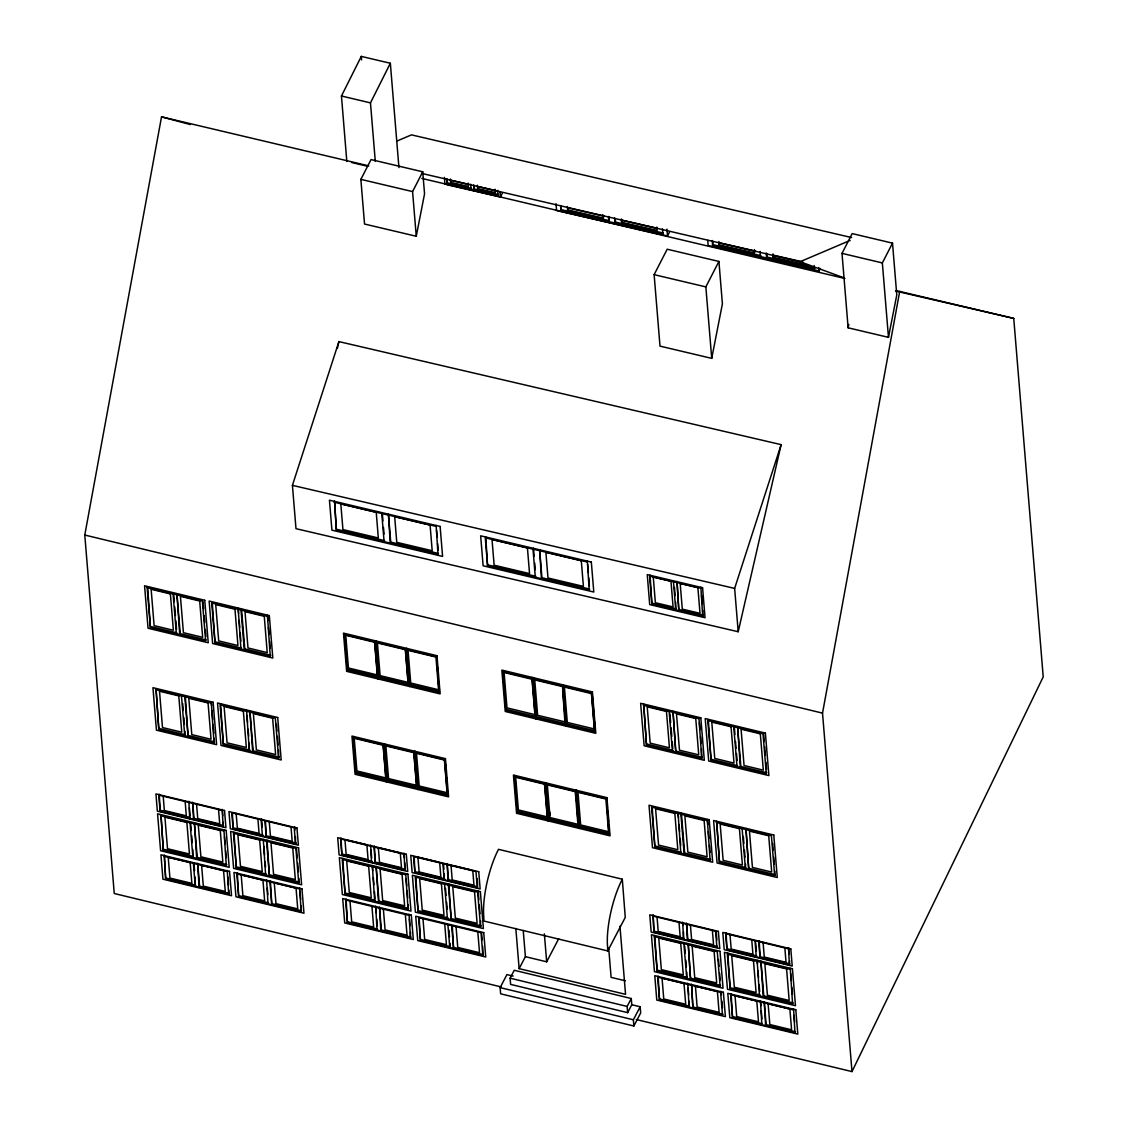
<?xml version="1.0" encoding="UTF-8"?>
<svg xmlns="http://www.w3.org/2000/svg" width="1128" height="1128" viewBox="0 0 1128 1128"><rect width="100%" height="100%" fill="white"/><g stroke="black" fill="none" stroke-linecap="round" stroke-linejoin="round"><path stroke-width="1.5" d="M636.319 1019.543L851.992 1071.6L822.524 713.122L899.693 291.447M501.1 986.901L114.252 893.517L84.783 535.039L161.53 116.847L368.771 165.872M416.26 236.26L424.551 193.861L422.746 171.808L371.027 159.584L360.861 179.366L364.541 224.035L416.26 236.26L412.58 191.591L422.746 171.808M711.726 358.366L722.399 303.827L718.917 261.442L667.198 249.217L654.127 274.654L660.007 346.127L711.726 358.366L705.846 286.893L718.917 261.442M848.129 327.811L842.01 253.377L852.176 233.595L892.516 243.14L896.774 294.958L888.469 337.357L848.129 327.811L848.806 324.427M337.328 348.467L338.908 341.601L781.126 444.644L738.205 631.736L295.987 528.679L292.42 485.35L338.908 341.601M738.205 631.736L734.638 588.407L781.126 444.644M851.992 1071.6L1043.217 676.885L1013.748 318.406L896.266 290.629M417.952 789.473L419.221 786.921L417.952 789.473L414.822 751.262M346.818 161.389L341.446 96.007L361.298 56.4L390.344 63.253L398.931 167.607M375.286 161.36L370.477 102.874L390.344 63.253M888.469 337.357L882.35 262.923L892.516 243.14M336.384 530.315L334.565 501.241L336.384 530.315L437.96 554.412L438.439 553.453L390.739 542.131L388.554 515.665M388.427 514.015L390.246 543.09L390.739 542.131M437.96 554.412L436.141 525.324M587.35 560.954L589.168 590.029L487.592 565.946L485.773 536.857M541.948 577.762L541.454 578.72L539.635 549.632L541.948 577.762L589.662 589.084M702.772 610.333L702.688 616.255L651.899 604.199L650.081 575.125M677.011 581.512L678.83 610.586L677.152 583.176M675.7 602.296L675.757 609.867L673.444 581.738M702.688 616.255L700.869 587.18M147.148 587.66L147.641 586.715L150.419 627.52L205.663 640.859L202.377 600.998L147.148 587.66L150.419 627.52M180.212 633.64L179.704 634.585L176.927 593.779L180.212 633.64L206.156 639.9M158.808 729.449L156.031 688.644L158.808 729.449L214.038 742.788L214.249 738.375M241.505 609.064L244.79 648.924L270.734 655.185L270.241 656.144L214.997 642.805L212.36 603.734M184.964 731.296L184.752 735.71L181.467 695.863M185.316 695.722L188.094 736.528L184.809 696.667M214.038 742.788L211.26 701.983L211.542 705.451M244.79 648.924L244.297 649.869L241.011 610.022M223.316 822.312L223.09 826.5L160.12 811.3L159.288 794.183M163.32 850.3L160.98 814.698L163.32 850.3L226.291 865.486L226.784 864.541L197.217 857.407L194.368 822.749L196.709 858.352L197.217 857.407M270.241 656.144L267.449 615.338L267.886 620.527M188.869 801.317L189.701 818.449L190.195 817.49L160.613 810.355M165.689 879.107L164.307 855.278L165.689 879.107L228.66 894.307L228.885 890.091M278.546 750.19L278.616 758.072L223.386 744.734L220.609 703.928M246.553 710.189L249.33 751.008L249.26 743.112M194.002 818.406L193.508 819.365L192.677 802.234L194.002 818.406L223.584 825.555M192.832 849.553L192.902 857.435L190.054 822.777M223.09 826.5L222.258 809.382L222.78 815.84M253.166 750.853L252.672 751.812L249.894 711.007L253.166 750.853L279.109 757.114M226.291 865.486L223.936 829.884M195.102 877.119L195.271 886.241L193.396 863.371M199.585 886.213L199.078 887.158L197.696 863.343L199.585 886.213L229.153 893.348M295.508 836.567L295.536 843.998L233.129 828.925L232.424 813.415M228.66 894.307L227.278 870.478M298.962 878.571L298.737 882.984L236.33 867.911L233.975 832.309M408.336 677.308L408.406 685.091L347.353 670.356L345.055 635.247M263.289 839.387L265.644 874.99M265.517 821.41L266.222 836.92L264.897 820.747M301.204 905.939L301.106 911.791L238.699 896.732L237.317 872.903M374.75 641.818L375.243 640.873M375.807 642.072L376.315 641.127L378.768 677.942M266.631 879.981L268.013 903.81L268.52 902.851L239.192 895.773M267.068 840.304L269.423 875.906L266.575 841.248M377.697 677.688L377.922 673.317M270.41 880.897L271.792 904.712L269.916 881.842M384.916 745.805L387.722 779.956L417.36 787.104L416.866 788.063L355.828 773.329L353.374 736.514M301.106 911.791L299.724 887.976M409.887 684.386L409.394 685.331L439.032 692.493L439.539 691.534L409.887 684.386L406.94 648.515M383.21 744.79L383.717 743.831L384.14 748.964M384.281 745.044L384.775 744.099M404.825 862.864L404.867 870.28L341.897 855.08L341.065 837.949M387.228 780.9L387.722 779.956M408.28 904.853L408.068 909.267L345.097 894.067L342.757 858.464M370.647 845.098L371.479 862.215M374.454 846.014L375.286 863.146L373.96 846.959M410.536 932.221L410.437 938.073L347.466 922.887L346.084 899.058M447.506 795.451L444.559 759.595L414.907 752.432L415.414 751.488L417.853 788.303L447.506 795.451L447.717 791.08M404.867 870.28L404.036 853.149L404.43 857.999M378.994 901.173L378.486 902.132L376.132 866.53L378.994 901.173L408.562 908.322M408.068 909.267L405.713 873.664M381.363 929.994L380.855 930.938L379.473 907.124L381.363 929.994L410.93 937.128M447.294 865.176L448.493 879.741L477.807 886.82L477.313 887.764L414.907 872.705L414.202 857.195M565.142 718.649L565.072 724.655L505.95 710.386L503.384 672.288M410.437 938.073L409.055 914.258M480.584 920.603L480.514 926.765L418.107 911.692L415.894 877.824M447.167 863.569L447.999 880.686L448.493 879.741M444.319 873.974L444.221 879.784L442.881 863.611M535.335 717.478L535.828 716.534L506.444 709.441M536.364 717.732L533.657 677.942M482.714 946.448L482.883 955.571L420.476 940.498L419.221 918.319M514.354 776.445L514.847 775.486L517.301 812.301L578.34 827.035L578.833 826.091L549.195 818.928L546.248 783.072L545.755 784.016L514.354 776.445L517.301 812.301M448.845 884.084L451.2 919.687L448.352 885.029M450.016 943.36L449.79 947.576L447.915 924.706M566.524 723.936L566.03 724.895L594.738 731.818L595.231 730.874L566.524 723.936L563.337 685.105L562.83 686.064L591.537 692.987L594.738 731.818M452.328 926.299L453.569 948.493L451.694 925.623M548.701 819.887L549.195 818.928M576.873 790.46L579.327 827.275L608.979 834.438L609.049 828.361M646.499 745.058L643.707 704.253L646.499 745.058L701.729 758.383L701.517 748.766M631.779 1004.738L627.647 1012.648L510.617 984.391L510.11 978.188L514.241 970.277L631.271 998.52L631.779 1004.738L640.168 1006.754L640.676 1012.958L633.88 1026.001L500.635 993.824L500.127 987.62L506.923 974.592L513.184 976.101M619.949 926.215L625.546 994.332L519.134 968.642L525.394 956.671L523.237 930.459M673.007 711.317L675.785 752.122L673.148 713.051M525.394 956.671L546.657 961.803L558.698 938.736M701.729 758.383L698.951 717.577M681.382 813.246L684.654 853.106L710.598 859.367L710.104 860.326L654.874 846.987L652.238 807.916M607.738 950.932L625.264 917.388L622.303 879.205L498.52 849.328A48.673 13.973 -76.4 0 0 483.743 916.401L483.954 921.054L607.738 950.932L607.527 946.279A48.673 13.973 -76.4 0 1 622.303 879.205M711.077 760.342L707.792 720.482L763.021 733.82L766.307 773.667L711.077 760.342L708.285 719.537M684.654 853.106L684.16 854.051L680.889 814.205M653.958 932.193L653.126 915.076L653.958 932.193L716.929 947.393L717.422 946.448L687.84 939.3L686.515 923.127L687.347 940.259L687.84 939.3M710.104 860.326L707.326 819.506L707.749 824.709M740.856 766.462L740.363 767.407L737.585 726.601L740.856 766.462L766.8 772.722M654.31 936.536L654.818 935.591L657.159 971.194L720.129 986.394L717.281 951.736L654.31 936.536L657.159 971.194M719.452 862.271L716.675 821.466L719.452 862.271L774.682 875.61L774.894 871.183M627.647 1012.648L627.14 1006.43L631.271 998.52M633.88 1026.001L633.372 1019.782L640.168 1006.754M657.652 977.13L658.146 976.171L659.527 1000L722.498 1015.2L720.623 992.33L657.652 977.13L659.527 1000M683.497 931.911L683.54 939.342L682.708 922.21L682.976 925.439M745.96 828.53L748.738 869.335L746.101 830.264M688.207 943.642L690.548 979.245L688.348 945.377M686.811 972.181L686.74 978.328L683.892 943.671M745.608 864.118L745.396 868.532L742.125 828.685M687.727 983.32L689.109 1007.135L689.208 1001.283M691.534 984.236L692.916 1008.065L691.675 985.872M789.614 960.703L789.374 964.891L726.968 949.818L726.136 932.687M763.769 995.855L763.261 996.799L760.921 961.197L763.769 995.855L793.083 1002.919L792.589 1003.878L730.168 988.805L727.814 953.202M759.229 940.681L760.06 957.813L758.735 941.64M766.138 1024.661L765.63 1025.606L764.248 1001.791L766.138 1024.661L795.451 1031.739L794.958 1032.684L732.537 1017.625L731.155 993.796M789.374 964.891L788.542 947.76L789.078 954.232M792.589 1003.878L790.235 968.275M794.958 1032.684L793.562 1008.869M497.688 190.378L498.04 195.496L447.139 183.836L447.393 179.493M468.134 183.088L468.36 186.388L450.622 182.327L451.581 180.466L469.333 184.541M474.38 185.683L474.127 190.012L473.774 184.893M495.121 189.264L495.361 192.578L477.609 188.503L478.582 186.656L496.32 190.717M446.603 184.654L500.381 196.963L502.327 193.255M615.268 218.677L615.507 222.089L663.32 233.045L662.841 233.975L561.039 210.654L561.279 206.311M567.596 209.85L568.554 208.003L604.058 216.125L603.085 217.986L567.596 209.85L567.356 206.551M609.106 217.267L608.852 221.61L608.5 216.491M615.507 222.089L615.014 223.02L614.661 217.901M656.834 227.052L657.074 230.352L621.57 222.216L622.543 220.369L656.341 228.11M439.032 692.493L436.578 655.678L437.142 662.503M556.062 203.703L556.541 210.569L667.466 235.978L669.397 232.269M766.857 253.659L767.082 257.071L814.909 268.027L814.43 268.943L712.628 245.622L712.868 241.293M444.559 759.595L445.052 758.636M754.449 249.655L754.674 252.954L719.185 244.832L720.143 242.971L755.647 251.107M767.082 257.071L766.603 257.988L766.25 252.883M808.649 265.32L773.159 257.198L774.132 255.337L802.868 261.922M565.072 724.655L562.364 684.879M707.764 240.391L708.13 245.537L819.055 270.946L820.338 268.478M578.34 827.035L575.886 790.22M608.979 834.438L606.526 797.623M396.957 141.042L411.48 134.867L851.57 237.557M421.675 173.402L800.105 261.71L850.145 240.419M447.619 182.905L471.532 188.39L471.053 189.307L470.686 184.188M474.62 189.095L498.52 194.566M561.518 209.723L609.331 220.679M713.107 244.706L760.921 255.661L760.441 256.578L760.089 251.459M895.505 291.01L1013.748 318.406M292.42 485.35L734.638 588.407M341.446 96.007L370.477 102.874M842.01 253.377L882.35 262.923M421.858 178.421L844.886 278.475M351.936 162.587L367.319 166.225M360.861 179.366L412.58 191.591M654.127 274.654L705.846 286.893M700.375 588.125L649.587 576.084L651.899 604.199M586.856 561.913L485.28 537.816L487.592 565.946M334.071 502.186L435.648 526.282M652.393 603.254L676.25 608.909M679.324 609.642L703.181 615.296M488.086 564.987L535.8 576.309L535.306 577.254L532.994 549.139M336.877 529.356L384.592 540.679M84.783 535.039L822.524 713.122M643.214 705.197L698.443 718.536M561.871 685.824L502.75 671.555L505.95 710.386M561.758 686.416L534.742 679.902L537.647 715.279L564.663 721.793M406.447 649.474L436.085 656.623M266.955 616.283L211.726 602.944L214.997 642.805M347.861 669.412L378.19 676.729M379.262 676.983L408.9 684.146M536.857 716.774L565.565 723.711M711.571 759.384L737.515 765.644M646.993 744.099L672.937 750.36L672.443 751.318L669.158 711.458M676.278 751.178L702.222 757.438M215.504 641.86L241.448 648.121L240.941 649.065L238.163 608.26L238.6 613.463M150.926 626.562L176.87 632.836M716.181 822.411L771.411 835.749L774.682 875.61M706.833 820.465L651.603 807.126L654.874 846.987M155.523 689.603L210.767 702.927M545.755 784.016L575.393 791.179M576.38 791.419L606.018 798.568M356.321 772.37L386.664 779.702M418.361 787.344L447.999 794.507M517.794 811.356L548.137 818.674M579.834 826.33L609.472 833.479M719.946 861.327L745.89 867.587M749.232 868.391L775.176 874.651M655.368 846.028L681.312 852.303M223.88 743.789L249.824 750.049M159.302 728.505L185.246 734.765M188.587 735.569L214.531 741.829M346.62 839.993L366.882 844.886L368.095 859.635L346.141 854.333L344.928 839.585M437.988 862.06L417.91 857.21L419.123 871.944L440.879 877.203L439.666 862.455M452.68 865.599L471.081 870.04M403.528 854.107L340.571 838.908L341.897 855.08M221.751 810.327L158.794 795.127L160.12 811.3M652.633 916.021L715.589 931.22L716.929 947.393M788.049 948.718L725.628 933.646L726.968 949.818M233.623 827.98L262.937 835.044L262.443 836.003L261.118 819.83M266.716 835.961L296.029 843.039M342.39 854.122L371.972 861.27M375.779 862.187L405.361 869.321M415.4 871.747L444.714 878.825M654.451 931.249L684.033 938.383M727.461 948.874L756.775 955.952M760.554 956.854L789.868 963.932M160.472 815.643L223.443 830.842M405.22 874.623L342.249 859.423L345.097 894.067M789.741 969.22L727.32 954.161L730.168 988.805M163.828 849.342L193.396 856.476M236.824 866.967L266.152 874.045M269.916 874.947L299.244 882.025M345.605 893.122L375.173 900.257L374.679 901.216L372.325 865.613L372.748 870.802M418.601 910.747L447.915 917.811L447.421 918.77L444.573 884.112M451.694 918.728L481.021 925.806M657.666 970.235L687.234 977.37M691.055 978.3L720.623 985.435M730.662 987.86L759.99 994.938M408.562 915.217L345.591 900.017L347.466 922.887M163.814 856.237L226.784 871.436M299.23 888.92L236.824 873.862L238.699 896.732M793.069 1009.814L730.662 994.755L732.537 1017.625M625.434 980.81L611.108 977.356L608.669 947.661M347.974 921.928L377.542 929.063L377.048 930.022L375.666 906.193L376.202 912.735M420.97 939.553L450.284 946.632M454.062 947.534L483.39 954.612M166.197 878.148L195.764 885.297M272.285 903.768L301.613 910.846M660.035 999.041L689.603 1006.19M693.424 1007.107L722.992 1014.241M733.031 1016.666L762.359 1023.745M510.11 978.188L627.14 1006.43M500.127 987.62L633.372 1019.782M161.53 116.847L190.364 124.573M800.105 261.71L843.603 277.699M790.657 973.478L791.236 980.401M791.8 987.338L792.364 994.261M794.112 1015.397L794.648 1021.94M784.82 947.562L786.033 962.297L764.276 957.052L763.064 942.317M763.67 734.596L764.234 741.533M764.657 746.722L765.376 755.393M765.94 762.316L766.518 769.254M772.624 843.462L773.188 850.399M773.752 857.322L774.33 864.26M755.718 943.008L756.38 951.087M757.424 963.749L757.142 960.28L759.482 995.883M757.988 970.686L758.566 977.609M759.13 984.547L759.694 991.47M760.878 1005.781L760.469 1000.874L761.851 1024.703M761.273 1010.674L761.95 1018.852M754.956 940.724L756.282 956.896M734.384 727.532L734.948 734.455M735.512 741.392L736.09 748.315M736.514 753.518L737.092 760.455M743.324 836.398L743.902 843.321M744.466 850.258L745.044 857.181M751.727 939.582L752.94 954.316L731.184 949.057L729.971 934.322M733.736 726.742L737.021 766.603M701.545 595.443L702.222 603.72M699.374 722.78L699.938 729.703M700.516 736.64L701.08 743.578M708.328 831.646L708.892 838.569M709.47 845.506L710.034 852.43M716.224 931.883L716.886 939.976M718.494 959.449L719.058 966.372M719.636 973.309L720.2 980.232M721.116 991.371L721.384 994.642M721.92 1001.185L722.456 1007.713M712.346 930.064L713.559 944.813L691.605 939.511L690.392 924.763M674.488 587.406L675.164 595.669M669.947 713.968L670.652 722.639M671.089 727.842L671.794 736.499M672.217 741.702L672.796 748.625M678.464 817.645L678.041 812.442L680.818 853.247M679.042 824.568L679.606 831.505M680.17 838.428L680.748 845.365M684.682 946.195L685.246 953.118M685.81 960.055L686.388 966.978M688.136 988.213L688.672 994.755M678.957 922.013L680.17 936.748L658.216 931.446L657.004 916.711M587.617 564.268L588.294 572.53M588.703 577.494L589.38 585.77M606.808 801.035L607.357 807.86M607.921 814.698L608.486 821.522M592.186 693.72L592.736 700.474M593.286 707.228L593.85 713.982M594.4 720.736L594.949 727.49M576.281 790.235L579.425 828.46M576.309 795.353L577.155 805.589M577.437 809.016L578.269 819.252M562.731 684.781L566.129 726.164M562.928 691.633L563.76 701.757M564.042 705.141L564.874 715.265M533.488 548.18L534.164 556.456M534.714 563.069L535.25 569.682M549.688 811.878L549.971 815.304M545.656 782.846L548.8 821.057M545.191 782.818L545.473 786.23M545.881 791.348L546.586 799.893M547.15 806.717L547.714 813.556M544.584 782.592L547.729 820.803M533.065 677.618L536.463 719.001M532.627 677.702L533.191 684.456M533.474 687.826L534.305 697.964M534.714 703.026L535.405 711.458M532.035 677.378L535.433 718.762M544.359 933.857L546.657 961.803M515.834 928.471L519.134 968.642M477.144 878.726L477.68 885.198M478.173 891.162L478.878 899.82M479.301 905.023L480.02 913.68M481.642 933.378L482.178 939.92M477.313 887.764L475.988 871.591L413.567 856.533L414.907 872.705M480.514 926.765L477.666 892.107L415.259 877.048L418.107 911.692M482.883 955.571L481.007 932.701L418.601 917.628L420.476 940.498M472.759 870.449L473.971 885.184L452.215 879.939L451.003 865.19M477.807 931.855L479.527 952.695L457.756 947.435L456.05 926.596M436.536 530.287L437.086 536.914M437.636 543.527L438.172 550.14M437.565 667.621L438.27 676.165M438.693 681.284L439.398 689.828M445.475 763.769L446.18 772.299M446.589 777.432L447.294 785.962M443.515 864.274L443.91 869.124M445.504 888.37L446.068 895.294M446.632 902.231L447.21 909.154M448.944 930.29L449.48 936.832M444.714 923.86L446.434 944.7L424.664 939.441L422.958 918.615M361.298 56.4L361.594 59.883M406.348 648.29L409.492 686.515M406.094 649.982L406.799 658.526M407.081 661.939L407.913 672.189M414.413 751.248L414.695 754.66M415.118 759.793L415.823 768.323M416.246 773.441L416.951 781.986M408.406 685.091L405.46 649.234L344.407 634.5L347.353 670.356M416.866 788.063L413.92 752.193L352.881 737.458L355.828 773.329M382.406 514.213L382.956 520.826M383.492 527.439L384.042 534.066M381.786 513.508L384.098 541.637M406.136 878.867L406.714 885.79M407.137 890.993L407.716 897.916M409.45 919.165L410 925.693M405.319 914.357L407.039 935.197L385.085 929.895L383.365 909.055M375.723 640.901L378.853 679.112M384.183 743.86L387.327 782.085M375.525 644.285L376.23 652.816M376.653 657.948L377.358 666.479M384.69 755.788L385.395 764.333M385.818 769.451L386.523 777.996M374.651 640.648L377.795 678.859M383.125 743.606L386.255 781.831M371.041 849.948L371.704 858.027M373.326 877.739L373.89 884.662M374.468 891.599L375.032 898.522M376.738 919.264L377.274 925.806M371.93 906.292L373.65 927.131L351.696 921.83L349.976 900.99M294.704 826.866L294.972 830.095M296.537 849.116L297.242 857.774M297.679 862.976L298.384 871.634M299.992 891.233L300.668 899.411M295.536 843.998L294.211 827.811L231.79 812.752L233.129 828.925M298.737 882.984L295.888 848.326L233.482 833.268L236.33 867.911M290.982 826.669L292.194 841.403L270.438 836.158L269.225 821.424M268.45 627.464L269.028 634.387M269.592 641.324L270.156 648.262M276.402 724.19L276.98 731.127M277.403 736.33L278.108 744.988M278.616 758.072L275.345 718.212L220.101 704.887L223.386 744.734M261.611 818.872L262.274 826.965M263.867 846.324L264.572 854.982M265.151 861.919L265.573 867.108M267.308 888.145L267.844 894.687M257.889 818.688L259.102 833.423L237.345 828.163L236.133 813.429M239.164 620.386L239.728 627.323M240.165 632.526L240.87 641.183M246.976 715.392L247.54 722.329M248.118 729.252L248.682 736.189M224.514 836.821L225.078 843.744M225.642 850.681L226.22 857.604M227.814 877.02L228.49 885.184M203.026 601.774L203.59 608.711M204.154 615.648L204.732 622.571M205.296 629.509L205.874 636.432M211.965 710.64L212.684 719.311M213.107 724.5L213.827 733.172M218.508 809.171L219.706 823.905L197.752 818.618L196.54 803.869M173.726 594.71L174.304 601.647M174.727 606.836L175.446 615.507M175.869 620.696L176.574 629.368M182.68 703.576L183.258 710.499M183.822 717.436L184.386 724.373M173.092 593.934L176.363 633.781M189.391 807.789L190.068 815.868M190.688 823.567L191.267 830.49M191.689 835.693L192.268 842.616M194.016 864.062L194.566 870.59M185.119 801.12L186.317 815.854L164.364 810.553L163.165 795.818M818.815 267.505L819.055 270.946M814.19 265.531L814.43 268.943M772.934 253.885L773.159 257.198M718.945 241.519L719.185 244.832M712.261 240.518L712.628 245.622M666.986 229.111L667.466 235.978M662.474 228.857L662.841 233.975M621.345 218.917L621.57 222.216M602.86 214.687L603.085 217.986M560.672 205.536L561.039 210.654M500.028 191.816L500.381 196.963M477.384 185.203L477.609 188.503M450.382 179.028L450.622 182.327M446.787 178.718L447.139 183.836M444.446 177.392L444.925 184.259M702.575 587.744L647.246 574.617L649.7 604.594L705.042 617.721L702.575 587.744M591.326 562.068L480.655 535.814L483.122 565.791L593.793 592.031L591.326 562.068M440.117 526.438L329.447 500.183L331.914 530.16L442.585 556.414L440.117 526.438M670.963 581.301L653.267 577.099L655.368 602.733L673.078 606.934L670.963 581.301M697.894 587.688L680.184 583.5L682.299 609.12L700.009 613.322L697.894 587.688M527.439 547.968L492.019 539.565L494.134 565.198L529.54 573.602L527.439 547.968M581.301 560.743L545.881 552.339L547.996 577.973L583.402 586.377L581.301 560.743M376.23 512.338L340.811 503.948L342.926 529.568L378.331 537.971L376.23 512.338M430.092 525.112L394.673 516.723L396.774 542.342L432.193 550.746L430.092 525.112M765.39 733.101L705.211 718.578L708.708 761.048L768.887 775.585L765.39 733.101M700.812 717.817L640.634 703.294L644.13 745.763L704.309 760.286L700.812 717.817M592.397 691.943L501.847 670.088L505.245 711.472L595.795 733.327L592.397 691.943M436.987 655.692L343.49 633.118L346.634 671.343L440.131 693.903L436.987 655.692M731.043 726.756L711.782 722.103L714.771 758.425L734.018 763.078L731.043 726.756M760.328 733.82L741.068 729.181L744.057 765.489L763.318 770.142L760.328 733.82M269.324 615.578L209.145 601.041L212.628 643.524L272.821 658.047L269.324 615.578M666.465 711.472L647.204 706.819L650.193 743.14L669.44 747.793L666.465 711.472M695.75 718.536L676.49 713.897L679.479 750.205L698.74 754.858L695.75 718.536M204.746 600.279L144.567 585.756L148.05 628.24L208.243 642.763L204.746 600.279M532.007 679.239L504.089 672.499L506.994 707.876L534.912 714.616L532.007 679.239M591.424 693.579L564.409 687.065L567.313 722.442L594.329 728.956L591.424 693.579M374.581 642.269L345.76 635.304L348.439 667.987L377.274 674.939L374.581 642.269M405.304 649.686L377.415 642.946L380.094 675.63L407.983 682.355L405.304 649.686M435.93 657.074L408.04 650.348L410.733 683.018L438.623 689.758L435.93 657.074M234.962 609.219L215.716 604.58L218.691 640.887L237.952 645.54L234.962 609.219M264.262 616.297L245.002 611.644L247.991 647.966L267.237 652.604L264.262 616.297M170.384 593.934L151.138 589.295L154.113 625.603L173.374 630.256L170.384 593.934M199.684 601.012L180.424 596.359L183.413 632.681L202.659 637.32L199.684 601.012M773.78 835.03L713.587 820.507L717.084 862.99L777.262 877.514L773.78 835.03M709.202 819.746L649.009 805.223L652.506 847.706L712.684 862.229L709.202 819.746M739.418 828.685L720.157 824.046L723.147 860.354L742.407 865.007L739.418 828.685M768.704 835.763L749.443 831.11L752.432 867.432L771.693 872.071L768.704 835.763M277.699 717.507L217.521 702.984L221.017 745.453L281.196 759.976L277.699 717.507M674.84 813.401L655.579 808.762L658.569 845.069L677.829 849.722L674.84 813.401M704.126 820.479L684.865 815.826L687.854 852.148L707.115 856.786L704.126 820.479M213.121 702.222L152.943 687.685L156.439 730.168L216.618 744.691L213.121 702.222M445.447 758.65L351.95 736.09L355.094 774.301L448.591 796.876L445.447 758.65M606.92 797.637L513.423 775.063L516.568 813.288L610.065 835.848L606.92 797.637M243.352 711.162L224.091 706.509L227.081 742.83L246.341 747.469L243.352 711.162M272.638 718.226L253.377 713.573L256.366 749.894L275.627 754.547L272.638 718.226M178.774 695.877L159.513 691.224L162.502 727.546L181.763 732.185L178.774 695.877M208.06 702.941L188.799 698.288L191.788 734.61L211.049 739.263L208.06 702.941M383.055 745.241L354.22 738.276L356.913 770.96L385.734 777.911L383.055 745.241M413.764 752.658L385.875 745.918L388.554 778.588L416.458 785.328L413.764 752.658M444.404 760.046L416.5 753.307L419.193 785.99L447.083 792.716L444.404 760.046M544.514 784.214L515.693 777.262L518.372 809.932L547.207 816.884L544.514 784.214M575.238 791.63L547.348 784.891L550.027 817.574L577.917 824.3L575.238 791.63M605.877 799.019L577.973 792.293L580.666 824.963L608.556 831.703L605.877 799.019M406.306 854.249L337.695 837.695L339.119 854.925L407.73 871.493L406.306 854.249M478.737 871.732L410.733 855.32L412.143 872.564L480.147 888.977L478.737 871.732M224.528 810.482L155.932 793.915L157.342 811.159L225.952 827.712L224.528 810.482M296.96 827.966L228.956 811.54L230.366 828.784L298.384 845.196L296.96 827.966M400.271 852.951L378.317 847.65L379.53 862.384L401.483 867.686L400.271 852.951M718.367 931.375L649.77 914.808L651.18 932.052L719.791 948.606L718.367 931.375M790.798 948.86L722.794 932.433L724.218 949.677L792.223 966.09L790.798 948.86M226.164 830.391L157.567 813.824L160.599 850.752L229.21 867.319L226.164 830.391M298.596 847.861L230.591 831.449L233.623 868.377L301.627 884.789L298.596 847.861M407.941 874.158L339.345 857.604L342.376 894.532L410.987 911.086L407.941 874.158M480.373 891.642L412.369 875.229L415.4 912.157L483.404 928.57L480.373 891.642M368.644 866.219L346.691 860.932L349.285 892.502L371.239 897.803L368.644 866.219M402.033 874.285L380.08 868.983L382.674 900.553L404.628 905.855L402.033 874.285M441.415 883.788L419.658 878.543L422.253 910.113L444.009 915.372L441.415 883.788M474.521 891.783L452.751 886.523L455.345 918.107L477.116 923.353L474.521 891.783M186.867 822.453L164.914 817.151L167.508 848.721L189.462 854.023L186.867 822.453M220.256 830.504L198.302 825.202L200.897 856.786L222.851 862.088L220.256 830.504M259.651 840.022L237.881 834.762L240.476 866.332L262.246 871.591L259.651 840.022M292.744 848.002L270.974 842.757L273.568 874.327L295.339 879.586L292.744 848.002M720.002 951.285L651.406 934.717L654.437 971.645L723.048 988.213L720.002 951.285M792.434 968.769L724.43 952.342L727.461 989.27L795.466 1005.697L792.434 968.769M680.706 943.346L658.752 938.045L661.346 969.615L683.3 974.916L680.706 943.346M714.094 951.397L692.141 946.11L694.735 977.68L716.689 982.981L714.094 951.397M753.49 960.915L731.72 955.656L734.314 987.226L756.084 992.485L753.49 960.915M786.583 968.896L764.812 963.65L767.421 995.22L789.177 1000.48L786.583 968.896M411.311 915.146L342.7 898.579L344.717 922.958L413.313 939.511L411.311 915.146M483.743 932.616L415.738 916.204L417.741 940.583L485.745 956.995L483.743 932.616M229.534 871.366L160.937 854.798L162.94 879.177L231.536 895.731L229.534 871.366M301.966 888.85L233.961 872.438L235.963 896.802L303.968 913.215L301.966 888.85M190.167 862.511L168.213 857.224L169.919 878.063L191.873 883.351L190.167 862.511M223.555 870.576L201.602 865.275L203.308 886.115L225.262 891.416L223.555 870.576M262.937 880.08L241.18 874.835L242.887 895.674L264.657 900.919L262.937 880.08M296.029 888.074L274.273 882.815L275.979 903.655L297.75 908.914L296.029 888.074M723.372 992.259L654.776 975.692L656.778 1000.071L725.389 1016.624L723.372 992.259M795.804 1009.743L727.8 993.331L729.802 1017.696L797.806 1034.108L795.804 1009.743M684.005 983.419L662.051 978.117L663.757 998.957L685.711 1004.244L684.005 983.419M717.394 991.47L695.44 986.168L697.146 1007.008L719.1 1012.309L717.394 991.47M756.775 1000.987L735.019 995.728L736.725 1016.568L758.495 1021.813L756.775 1000.987M789.868 1008.968L768.112 1003.723L769.832 1024.548L791.588 1029.808L789.868 1008.968"/></g></svg>
